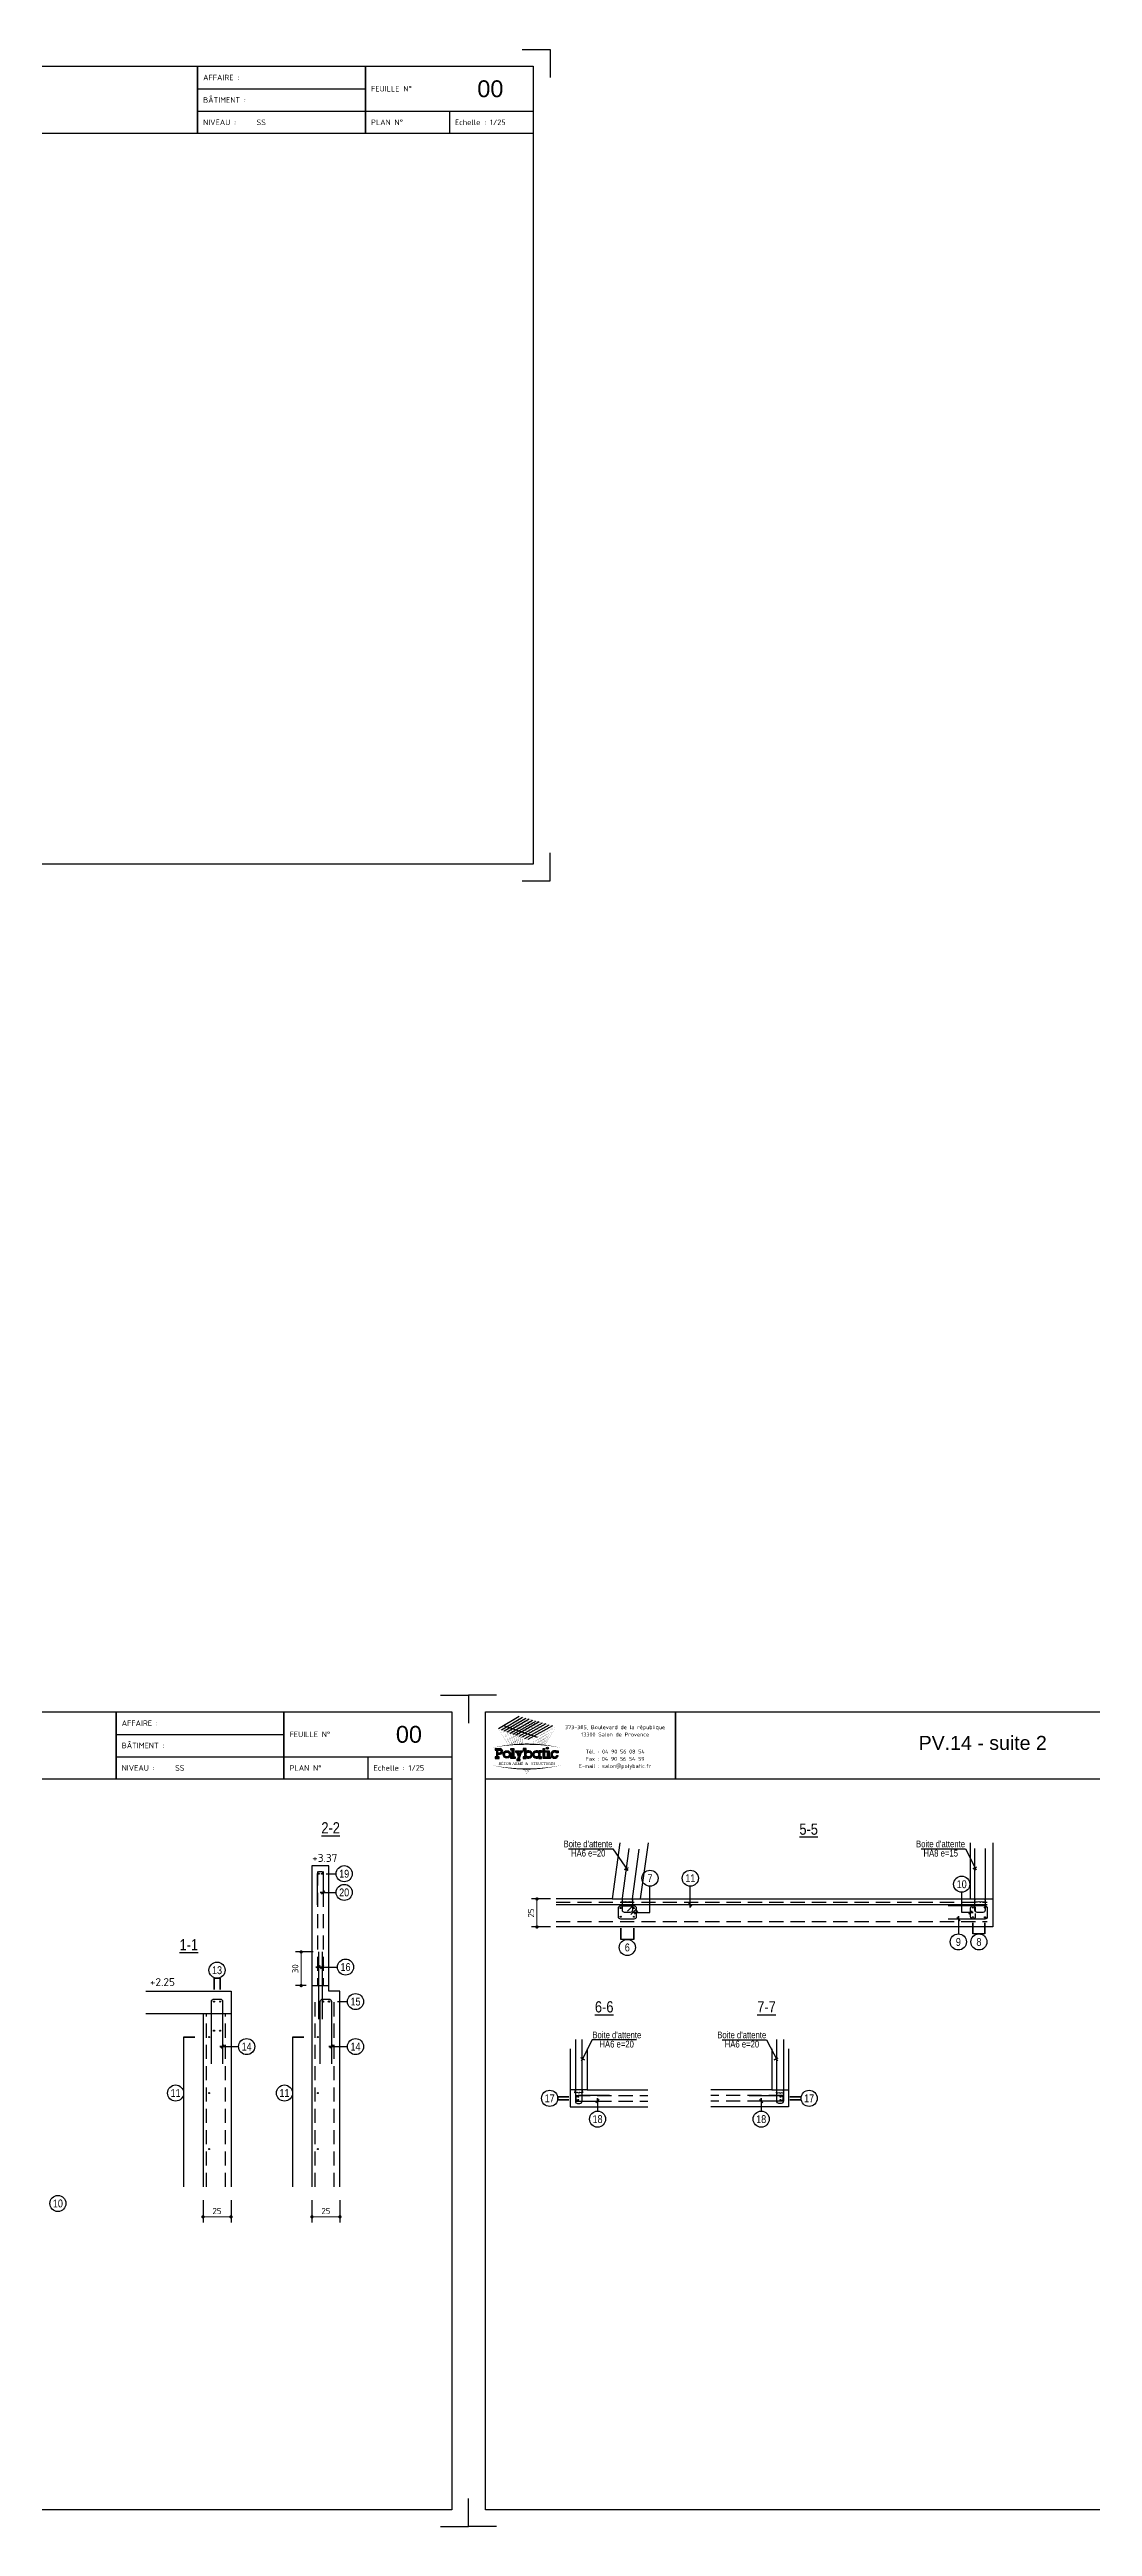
# Model space of a CAD drawing. Extents: x -10329 to 23244, y -15032 to -6928.
# Drawn here: x 15670 to 16602, y -9140 to -6928 of the extents above; entities that cross this region are included whole.
import ezdxf
from ezdxf.enums import TextEntityAlignment as Align

# ---------------------------------------------------------------- set-up
doc = ezdxf.new("R2010")
doc.units = 0
doc.linetypes.add('CACHEX2', pattern=[19.05, 12.7, -6.35])
doc.layers.get('Defpoints').update_dxf_attribs({"color": 53})
for name, color, linetype in [('0101_ARMATURES_REPERAGE_ACIERS', 140, 'Continuous'), ('ARMATURES_ACIERS_FINS', 120, 'Continuous'), ('ARMATURES_ACIERS_FORTS', 150, 'Continuous'), ('ARMATURES_REPERAGE_ACIERS', 7, 'Continuous'), ('ARMATURES_TS', 22, 'CACHEX2'), ('Format A4 - Ech 1.25 - Horizontal$0$PYC-CARTOUCHE', 7, 'Continuous'), ('PYC_Cotation', 11, 'Continuous'), ('PYC_HOZ_BET_VU', 252, 'Continuous'), ('PYC_Texte général', 102, 'Continuous')]:
    doc.layers.add(name, color=color, linetype=linetype)
doc.styles.add('Cotations', font='simplex.shx')
doc.styles.add('Format A3 - Ech 1.25 - Horizontal$0$ARIAL', font='ARIAL.TTF')
doc.styles.add('Format A3 - Ech 1.25 - Horizontal$0$POLYBATIC', font='TIMES.TTF')
doc.styles.add('Format A3 - Ech 1.25 - Horizontal$0$schéma', font='simplex.shx')
doc.styles.add('PYC_Texte_cotations', font='romans.shx')
doc.styles.add('PYC_Texte_Normal', font='ARIALN.TTF')
doc.styles.add('PYC_Texte_Titre1', font='ARIALN.TTF', dxfattribs={"height": 30})
doc.styles.get("Standard").update_dxf_attribs({"font": 'ARIAL.TTF'})
doc.linetypes.add('RBx0.50', pattern='A,0.25,-0.025,["V",Standard,S=0.05,R=0,X=-0.025,Y=-0.05],-0.05,["V",Standard,S=0.05,R=180,X=0.025,Y=0.05],-0.025', length=0.35)
doc.dimstyles.new('PYC-COUPES-25', dxfattribs={"dimscale": 50, "dimtxt": 0.11, "dimasz": 0.06, "dimexe": 0.1, "dimexo": 0.1, "dimgap": 0.05, "dimtad": 3, "dimdec": 1, "dimrnd": 0.5, "dimzin": 9, "dimdsep": 46, "dimtxsty": 'PYC_Texte_cotations', "dimblk1": 'DOT', "dimblk2": 'DOT', "dimsah": 1, "dimcen": 0.09, "dimclrd": 256, "dimclrt": 7, "dimaunit": 2, "dimadec": 1, "dimazin": 0, "dimtfac": 1, "dimtdec": 1, "dimtix": 1, "dimtmove": 2, "dimatfit": 3, "dimldrblk": 'DOT', "dimfxl": 0.3, "dimfxlon": 1, "dimtolj": 1, "dimtzin": 0, "dimlwd": 20, "dimarcsym": 0})

# ---------------------------------------------------------------- blocks, each defined once
blk = doc.blocks.new('_Dot')
at = {"color": 0, "lineweight": -2}
blk.add_line((-0.5, 0), (-1, 0), dxfattribs=at)
at = {"color": 0, "const_width": 0.5}
blk.add_lwpolyline([(-0.25, 0, 1), (0.25, 0, 1)], format="xyb", close=True, dxfattribs=at)
blk = doc.blocks.new('*D74')
at = {"layer": 'Defpoints', "color": 0, "transparency": 16777216}
for p in [(15904.7, -8837.1), (15929.7, -8837.1), (15904.7, -8863.8)]:
    blk.add_point(p, dxfattribs=at)
at = {"layer": 'PYC_Cotation', "color": 0, "lineweight": -2, "transparency": 16777216}
for p, q in [((15904.7, -8848.8), (15904.7, -8868.8)), ((15929.7, -8848.8), (15929.7, -8868.8))]:
    blk.add_line(p, q, dxfattribs=at)
at = {"layer": 'PYC_Cotation', "linetype": 'Continuous', "lineweight": 20, "transparency": 16777216}
blk.add_line((15926.7, -8863.8), (15907.7, -8863.8), dxfattribs=at)
at = {"layer": 'PYC_Cotation', "lineweight": 20, "transparency": 16777216, "xscale": 3, "yscale": 3, "zscale": 3, "rotation": 180}
blk.add_blockref('_Dot', (15904.7, -8863.8), dxfattribs=at)
at = {"layer": 'PYC_Cotation', "lineweight": 20, "transparency": 16777216, "xscale": 3, "yscale": 3, "zscale": 3}
blk.add_blockref('_Dot', (15929.7, -8863.8), dxfattribs=at)
at = {"layer": 'PYC_Cotation', "color": 7, "transparency": 16777216, "insert": (15917.2, -8858.6), "char_height": 5.5, "attachment_point": 5, "style": 'PYC_Texte_cotations'}
blk.add_mtext('\\A1;25', dxfattribs=at)
blk = doc.blocks.new('*D73')
at = {"layer": 'Defpoints', "color": 0, "transparency": 16777216}
for p in [(15807.4, -8837.1), (15832.4, -8837.1), (15807.4, -8863.8)]:
    blk.add_point(p, dxfattribs=at)
at = {"layer": 'PYC_Cotation', "color": 0, "lineweight": -2, "transparency": 16777216}
for p, q in [((15807.4, -8848.8), (15807.4, -8868.8)), ((15832.4, -8848.8), (15832.4, -8868.8))]:
    blk.add_line(p, q, dxfattribs=at)
at = {"layer": 'PYC_Cotation', "linetype": 'Continuous', "lineweight": 20, "transparency": 16777216}
blk.add_line((15829.4, -8863.8), (15810.4, -8863.8), dxfattribs=at)
at = {"layer": 'PYC_Cotation', "lineweight": 20, "transparency": 16777216, "xscale": 3, "yscale": 3, "zscale": 3, "rotation": 180}
blk.add_blockref('_Dot', (15807.4, -8863.8), dxfattribs=at)
at = {"layer": 'PYC_Cotation', "lineweight": 20, "transparency": 16777216, "xscale": 3, "yscale": 3, "zscale": 3}
blk.add_blockref('_Dot', (15832.4, -8863.8), dxfattribs=at)
at = {"layer": 'PYC_Cotation', "color": 7, "transparency": 16777216, "insert": (15819.9, -8858.6), "char_height": 5.5, "attachment_point": 5, "style": 'PYC_Texte_cotations'}
blk.add_mtext('\\A1;25', dxfattribs=at)
blk = doc.blocks.new('*D75')
at = {"layer": 'Defpoints', "color": 0, "transparency": 16777216}
for p in [(16122.9, -8579.9), (16105.8, -8604.9), (16122.9, -8604.9)]:
    blk.add_point(p, dxfattribs=at)
at = {"layer": 'PYC_Cotation', "color": 0, "lineweight": -2, "transparency": 16777216}
for p, q in [((16117.9, -8579.9), (16100.8, -8579.9)), ((16117.9, -8604.9), (16100.8, -8604.9))]:
    blk.add_line(p, q, dxfattribs=at)
at = {"layer": 'PYC_Cotation', "linetype": 'Continuous', "lineweight": 20, "transparency": 16777216}
blk.add_line((16105.8, -8582.9), (16105.8, -8601.9), dxfattribs=at)
at = {"layer": 'PYC_Cotation', "lineweight": 20, "transparency": 16777216, "xscale": 3, "yscale": 3, "zscale": 3}
for p, rotation in [((16105.8, -8579.9), 90), ((16105.8, -8604.9), 270)]:
    blk.add_blockref('_Dot', p, dxfattribs=dict(at, rotation=rotation))
at = {"layer": 'PYC_Cotation', "color": 7, "transparency": 16777216, "insert": (16100.5, -8592.4), "char_height": 5.5, "attachment_point": 5, "rotation": 90, "style": 'PYC_Texte_cotations'}
blk.add_mtext('\\A1;25', dxfattribs=at)
blk = doc.blocks.new('*D139')
at = {"layer": 'Defpoints', "color": 0, "transparency": 16777216}
for p in [(15895.1, -8627.2), (15910.7, -8627.2), (15904.7, -8657.2)]:
    blk.add_point(p, dxfattribs=at)
at = {"layer": 'PYC_Cotation', "color": 0, "lineweight": -2, "transparency": 16777216}
for p, q in [((15905.7, -8627.2), (15890.1, -8627.2)), ((15899.7, -8657.2), (15890.1, -8657.2))]:
    blk.add_line(p, q, dxfattribs=at)
at = {"layer": 'PYC_Cotation', "linetype": 'Continuous', "lineweight": 20, "transparency": 16777216}
blk.add_line((15895.1, -8654.2), (15895.1, -8630.2), dxfattribs=at)
at = {"layer": 'PYC_Cotation', "lineweight": 20, "transparency": 16777216, "xscale": 3, "yscale": 3, "zscale": 3}
for p, rotation in [((15895.1, -8627.2), 90), ((15895.1, -8657.2), 270)]:
    blk.add_blockref('_Dot', p, dxfattribs=dict(at, rotation=rotation))
at = {"layer": 'PYC_Cotation', "color": 7, "transparency": 16777216, "insert": (15889.8, -8642.2), "char_height": 5.5, "attachment_point": 5, "rotation": 90, "style": 'PYC_Texte_cotations'}
blk.add_mtext('\\A1;30', dxfattribs=at)
blk = doc.blocks.new('Format A3 - Ech 1.25 - Horizontal$0$A$C492E529B')
h = blk.add_hatch(color=256)
h.paths.add_polyline_path([(-1.98, 0.1), (-2.08, 0.1), (-2.08, 0.3), (-1.93, 0.3, 1), (-1.93, 0.7), (-2.28, 0.7), (-2.28, 0.6), (-2.18, 0.6), (-2.18, 0.1), (-2.28, 0.1), (-2.28, 0), (-1.98, 0)])
h.paths.add_polyline_path([(-2.08, 0.4), (-2.08, 0.6), (-1.93, 0.6, -1), (-1.93, 0.4)], flags=16)
h = blk.add_hatch(color=256)
h.paths.add_polyline_path([(-1.16, 0.28, 1), (-1.71, 0.28, 1)])
h.paths.add_polyline_path([(-1.61, 0.28, -1), (-1.26, 0.28, -1)], flags=16)
for color, points in [(256, [(-0.94, 0.7), (-1.14, 0.7), (-1.14, 0.6), (-1.04, 0.6), (-1.04, 0.1), (-1.14, 0.1), (-1.14, 0), (-0.84, 0), (-0.84, 0.1), (-0.94, 0.1)]), (256, [(-0.37, 0.45), (-0.27, 0.45), (-0.27, 0.55), (-0.52, 0.55), (-0.52, 0.45), (-0.47, 0.45), (-0.54, 0.25), (-0.61, 0.45), (-0.56, 0.45), (-0.56, 0.55), (-0.82, 0.55), (-0.82, 0.45), (-0.72, 0.45), (-0.6, 0.1), (-0.65, -0.05), (-0.72, -0.05), (-0.72, -0.15), (-0.47, -0.15), (-0.47, -0.05), (-0.54, -0.05)]), (256, [(1.39, 0.55), (1.29, 0.55), (1.29, 0.7), (1.19, 0.7), (1.19, 0.55), (1.09, 0.55), (1.09, 0.45), (1.19, 0.45), (1.19, 0), (1.39, 0), (1.39, 0.1), (1.29, 0.1), (1.29, 0.45), (1.39, 0.45)]), (140, [(1.41, 0.73, 1), (1.56, 0.73, 1)]), (256, [(1.61, 0.55), (1.41, 0.55), (1.41, 0.45), (1.51, 0.45), (1.51, 0.1), (1.41, 0.1), (1.41, 0), (1.71, 0), (1.71, 0.1), (1.61, 0.1)]), (256, [(2.13, 0.4), (2.28, 0.4), (2.28, 0.55), (2.18, 0.55), (2.18, 0.49, 3.359496), (2.27, 0.2), (2.17, 0.2, -3.125802)])]:
    blk.add_hatch(color=color).paths.add_polyline_path(points)
h = blk.add_hatch(color=256)
h.paths.add_polyline_path([(-0.05, 0.49), (-0.05, 0.7), (-0.25, 0.7), (-0.25, 0.6), (-0.15, 0.6), (-0.15, 0.1), (-0.25, 0.1), (-0.25, 0), (-0.05, 0), (-0.05, 0.06, 2.12132)])
h.paths.add_polyline_path([(-0.05, 0.28, -1), (0.3, 0.28, -1)], flags=16)
h = blk.add_hatch(color=256)
h.paths.add_polyline_path([(1.07, 0.1), (0.97, 0.1), (0.97, 0.45), (1.07, 0.45), (1.07, 0.55), (0.87, 0.55), (0.87, 0.49, 2.12132), (0.87, 0.06), (0.87, 0), (1.07, 0)])
h.paths.add_polyline_path([(0.52, 0.28, -1), (0.87, 0.28, -1)], flags=16)
for p, q in [((-0.6, 0.1), (-0.72, 0.45)), ((-0.65, -0.05), (-0.6, 0.1)), ((-0.54, 0.25), (-0.61, 0.45)), ((-0.54, -0.05), (-0.37, 0.45)), ((-0.54, 0.25), (-0.47, 0.45)), ((0.87, 0.55), (0.87, 0.49)), ((1.07, 0.55), (0.87, 0.55)), ((0.87, 0.06), (0.87, 0)), ((0.97, 0.1), (0.97, 0.45)), ((0.97, 0.45), (1.07, 0.45)), ((1.07, 0.1), (0.97, 0.1)), ((1.07, 0.45), (1.07, 0.55)), ((1.07, 0), (1.07, 0.1)), ((2.17, 0.2), (2.27, 0.2)), ((0.87, 0), (1.07, 0))]:
    blk.add_line(p, q)
for points in [[(-2.28, 0.7), (-1.93, 0.7)], [(-2.28, 0.7), (-2.28, 0.6), (-2.18, 0.6), (-2.18, 0.1), (-2.28, 0.1), (-2.28, 0), (-1.98, 0), (-1.98, 0.1), (-2.08, 0.1), (-2.08, 0.3), (-1.93, 0.3)], [(-2.08, 0.4), (-2.08, 0.6), (-1.93, 0.6)], [(-2.08, 0.4), (-1.93, 0.4)], [(-1.14, 0.7), (-0.94, 0.7), (-0.94, 0.1), (-0.84, 0.1), (-0.84, 0), (-1.14, 0), (-1.14, 0.1), (-1.04, 0.1), (-1.04, 0.6), (-1.14, 0.6), (-1.14, 0.7)], [(-0.82, 0.55), (-0.56, 0.55)], [(-0.82, 0.55), (-0.82, 0.45), (-0.72, 0.45)], [(-0.61, 0.45), (-0.56, 0.45), (-0.56, 0.55)], [(-0.52, 0.55), (-0.27, 0.55), (-0.27, 0.45), (-0.37, 0.45)], [(-0.47, 0.45), (-0.52, 0.45), (-0.52, 0.55)], [(-0.25, 0.7), (-0.25, 0.6), (-0.15, 0.6), (-0.15, 0.1), (-0.25, 0.1), (-0.25, 0), (-0.05, 0), (-0.05, 0.06)], [(-0.05, 0.49), (-0.05, 0.7), (-0.25, 0.7)], [(1.09, 0.55), (1.19, 0.55), (1.19, 0.7), (1.29, 0.7), (1.29, 0.55), (1.39, 0.55), (1.39, 0.45), (1.29, 0.45), (1.29, 0.1), (1.39, 0.1), (1.39, 0), (1.19, 0), (1.19, 0.45), (1.09, 0.45)], [(1.09, 0.45), (1.09, 0.55)], [(1.41, 0.45), (1.41, 0.55), (1.61, 0.55), (1.61, 0.1), (1.71, 0.1), (1.71, 0), (1.41, 0), (1.41, 0.1), (1.51, 0.1), (1.51, 0.45), (1.41, 0.45)], [(2.18, 0.49), (2.18, 0.55), (2.28, 0.55), (2.28, 0.4), (2.13, 0.4)], [(-0.65, -0.05), (-0.72, -0.05), (-0.72, -0.15), (-0.47, -0.15), (-0.47, -0.05), (-0.54, -0.05)]]:
    blk.add_lwpolyline(points)
for centre, radius in [((-1.43, 0.28), 0.275), ((-1.43, 0.28), 0.175), ((0.13, 0.28), 0.175), ((0.7, 0.28), 0.175)]:
    blk.add_circle(centre, radius)
at = {"color": 140}
blk.add_circle((1.49, 0.73), 0.075, dxfattribs=at)
for centre, radius, start, end in [((-1.93, 0.5), 0.2, 270, 90), ((-1.93, 0.5), 0.1, 270, 90), ((0.13, 0.28), 0.275, 230.4788, 129.5212), ((0.7, 0.28), 0.275, 50.4788, 309.5212), ((2.01, 0.28), 0.275, 50.4788, 344.1734), ((2.01, 0.28), 0.175, 45.5847, 334.6231)]:
    blk.add_arc(centre, radius, start, end)
blk = doc.blocks.new('Format A3 - Ech 1.25 - Horizontal$0$polybatic')
at = {"color": 140}
for p, q in [((3.76, 2.3), (2.26, 1.4)), ((2.48, 1.33), (4, 2.24)), ((2.69, 1.25), (4.24, 2.17)), ((4.48, 2.1), (2.9, 1.17)), ((3.12, 1.1), (4.73, 2.03)), ((3.33, 1.02), (4.97, 1.96)), ((5.21, 1.9), (3.54, 0.94)), ((3.76, 0.86), (5.45, 1.83)), ((2.64, 1.63), (5.06, 0.8)), ((5.69, 1.76), (3.97, 0.79)), ((4.18, 0.71), (5.93, 1.69)), ((6.17, 1.62), (4.4, 0.63))]:
    blk.add_line(p, q, dxfattribs=at)
for points in [[(2.26, 1.4, 0, 0.02, 0), (3.01, 1.85, 0, 0, 0)], [(2.48, 1.33, 0, 0.02, 0), (3.24, 1.78, 0, 0, 0)], [(3.01, 1.85, 0.02, 0, 0), (3.76, 2.3, 0, 0, 0)], [(4.26, 1.45, 0.02, 0, 0), (3.01, 1.85, 0, 0, 0)], [(3.56, 0.28, 0.0168, 0, 0), (3.01, 1.85, 0, 0, 0)], [(3.81, 1.92, 0, 0.02, 0), (3.13, 1.51, 0, 0, 0)], [(4.47, 1.57, 0.02, 0, 0), (3.2, 1.97, 0, 0, 0)], [(3.68, 0.29, 0.0174, 0, 0), (3.2, 1.97, 0, 0, 0)], [(3.24, 1.78, 0.02, 0, 0), (4, 2.24, 0, 0, 0)], [(4.67, 1.69, 0.02, 0, 0), (3.39, 2.08, 0, 0, 0)], [(3.8, 0.29, 0.018, 0, 0), (3.39, 2.08, 0, 0, 0)], [(3.47, 1.71, 0.02, 0, 0), (4.24, 2.17, 0, 0, 0)], [(4.88, 1.81, 0.02, 0, 0), (3.57, 2.19, 0, 0, 0)], [(3.92, 0.3, 0.0185, 0, 0), (3.57, 2.19, 0, 0, 0)], [(3.69, 1.64, 0.02, 0, 0), (4.48, 2.1, 0, 0, 0)], [(5.09, 1.93, 0.02, 0, 0), (3.76, 2.3, 0, 0, 0)], [(4.02, 0.3, 0.0191, 0, 0), (3.76, 2.3, 0, 0, 0)], [(3.92, 1.56, 0.02, 0, 0), (4.73, 2.03, 0, 0, 0)], [(4.15, 1.49, 0.02, 0, 0), (4.97, 1.96, 0, 0, 0)], [(4.38, 1.42, 0.02, 0, 0), (5.21, 1.9, 0, 0, 0)], [(4.6, 1.35, 0.02, 0, 0), (5.45, 1.83, 0, 0, 0)], [(6.19, 1.43, 0, 0.02, 0), (4.88, 1.81, 0, 0, 0)], [(6.41, 1.55, 0, 0.02, 0), (5.09, 1.93, 0, 0, 0)], [(1.81, 0.03, 0, 0.1, -0.053843), (4.31, 0.3, 0, 0, 0)], [(2.99, 0.23, 0.0142, 0, 0), (2.26, 1.4, 0, 0, 0)], [(3.44, 0.98, 0.02, 0, 0), (2.26, 1.4, 0, 0, 0)], [(3.64, 1.1, 0.02, 0, 0), (2.45, 1.52, 0, 0, 0)], [(3.14, 0.25, 0.0149, 0, 0), (2.45, 1.52, 0, 0, 0)], [(2.45, 1.1, 0, 0.02, 0), (3.13, 1.51, 0, 0, 0)], [(2.63, 0.8, 0, 0.02, 0), (3.25, 1.17, 0, 0, 0)], [(3.85, 1.22, 0.02, 0, 0), (2.64, 1.63, 0, 0, 0)], [(3.29, 0.26, 0.0155, 0, 0), (2.64, 1.63, 0, 0, 0)], [(2.69, 1.25, 0, 0.02, 0), (3.47, 1.71, 0, 0, 0)], [(4.06, 1.34, 0.02, 0, 0), (2.82, 1.74, 0, 0, 0)], [(2.82, 0.5, 0, 0.02, 0), (3.37, 0.83, 0, 0, 0)], [(3.43, 0.27, 0.0162, 0, 0), (2.82, 1.74, 0, 0, 0)], [(2.9, 1.17, 0, 0.02, 0), (3.69, 1.64, 0, 0, 0)], [(3.01, 0.2, 0, 0.02, 0), (3.48, 0.49, 0, 0, 0)], [(3.12, 1.1, 0, 0.02, 0), (3.92, 1.56, 0, 0, 0)], [(3.86, 1.54, 0, 0.02, 0), (3.25, 1.17, 0, 0, 0)], [(3.33, 1.02, 0, 0.02, 0), (4.15, 1.49, 0, 0, 0)], [(3.91, 1.16, 0, 0.02, 0), (3.37, 0.83, 0, 0, 0)], [(4.61, 0.55, 0, 0.02, 0), (3.44, 0.98, 0, 0, 0)], [(3.96, 0.78, 0, 0.02, 0), (3.48, 0.49, 0, 0, 0)], [(3.54, 0.94, 0, 0.02, 0), (4.38, 1.42, 0, 0, 0)], [(4.84, 0.68, 0, 0.02, 0), (3.64, 1.1, 0, 0, 0)], [(3.76, 0.86, 0, 0.02, 0), (4.6, 1.35, 0, 0, 0)], [(5.06, 0.8, 0, 0.02, 0), (3.85, 1.22, 0, 0, 0)], [(4.01, 0.4, 0, 0.00817, 0), (3.84, 0.3, 0, 0.00817, 0)], [(3.97, 0.79, 0, 0.02, 0), (4.83, 1.27, 0, 0, 0)], [(5.29, 0.93, 0, 0.02, 0), (4.06, 1.34, 0, 0, 0)], [(4.18, 0.71, 0, 0.02, 0), (5.06, 1.2, 0, 0, 0)], [(5.51, 1.05, 0, 0.02, 0), (4.26, 1.45, 0, 0, 0)], [(6.81, 0.03, 0, 0.1, 0.053843), (4.31, 0.3, 0, 0, 0)], [(4.4, 0.63, 0, 0.02, 0), (5.28, 1.13, 0, 0, 0)], [(5.74, 1.18, 0, 0.02, 0), (4.47, 1.57, 0, 0, 0)], [(4.58, 0.33, 0, 0.02, 0), (5.4, 0.79, 0, 0, 0)], [(4.58, 0.3, 0.00413, 0, 0), (4.61, 0.55, 0, 0, 0)], [(4.61, 0.55, 0, 0.02, 0), (5.51, 1.05, 0, 0, 0)], [(5.96, 1.3, 0, 0.02, 0), (4.67, 1.69, 0, 0, 0)], [(4.76, 0.3, 0.00596, 0, 0), (4.84, 0.68, 0, 0, 0)], [(4.83, 1.27, 0.02, 0, 0), (5.69, 1.76, 0, 0, 0)], [(4.88, 0.29, 0.00887, 0.02, 0), (5.29, 0.52, 0, 0, 0)], [(4.92, 0.29, 0.00764, 0, 0), (5.06, 0.8, 0, 0, 0)], [(5.06, 1.2, 0.02, 0, 0), (5.93, 1.69, 0, 0, 0)], [(5.06, 0.28, 0.00919, 0, 0), (5.29, 0.93, 0, 0, 0)], [(5.18, 0.25, 0.02, 0, 0), (5.84, 0.61, 0, 0, 0)], [(5.19, 0.27, 0.0106, 0, 0), (5.51, 1.05, 0, 0, 0)], [(5.28, 1.13, 0.02, 0, 0), (6.17, 1.62, 0, 0, 0)], [(5.29, 0.52, 0.02, 0, 0), (6.03, 0.93, 0, 0, 0)], [(5.31, 0.26, 0.0119, 0, 0), (5.74, 1.18, 0, 0, 0)], [(5.4, 0.79, 0.02, 0, 0), (6.22, 1.24, 0, 0, 0)], [(5.42, 0.25, 0.0132, 0, 0), (5.96, 1.3, 0, 0, 0)], [(5.51, 1.05, 0.02, 0, 0), (6.41, 1.55, 0, 0, 0)], [(5.52, 0.24, 0.0143, 0, 0), (6.19, 1.43, 0, 0, 0)], [(5.54, 0.24, 0.00376, 0, 0), (5.65, 0.3, 0, 0, 0)], [(5.61, 0.23, 0.0153, 0, 0), (6.41, 1.55, 0, 0, 0)], [(1.81, -1.23, 0, 0.1, 0.053843), (4.31, -1.5, 0, 0, 0)], [(4.31, -1.9, 0, 0.00488, 0), (4.06, -1.49, 0, 0.00488, 0)], [(4.31, -1.9, 0, 0.00471, 0), (4.09, -1.49, 0, 0.00471, 0)], [(4.31, -1.9, 0, 0.00456, 0), (4.12, -1.49, 0, 0.00456, 0)], [(4.31, -1.9, 0, 0.00441, 0), (4.15, -1.49, 0, 0.00441, 0)], [(4.31, -1.9, 0, 0.00428, 0), (4.17, -1.49, 0, 0.00428, 0)], [(4.31, -1.9, 0, 0.00415, 0), (4.2, -1.49, 0, 0.00415, 0)], [(4.31, -1.9, 0, 0.00403, 0), (4.22, -1.49, 0, 0.00403, 0)], [(4.31, -1.9, 0, 0.00392, 0), (4.24, -1.49, 0, 0.00392, 0)], [(4.31, -1.9, 0, 0.00392, 0), (4.24, -1.49, 0, 0.00392, 0)], [(6.81, -1.23, 0, 0.1, -0.053843), (4.31, -1.5, 0, 0, 0)], [(4.31, -1.9, 0, 0.00381, 0), (4.26, -1.49, 0, 0.00381, 0)], [(4.31, -1.9, 0, 0.00653, 0), (4.36, -1.49, 0, 0.00653, 0)], [(4.31, -1.9, 0, 0.00622, 0), (4.39, -1.49, 0, 0.00622, 0)], [(4.31, -1.9, 0, 0.00593, 0), (4.42, -1.49, 0, 0.00593, 0)], [(4.31, -1.9, 0, 0.00568, 0), (4.45, -1.49, 0, 0.00568, 0)], [(4.31, -1.9, 0, 0.00544, 0), (4.47, -1.49, 0, 0.00544, 0)], [(4.31, -1.9, 0, 0.00522, 0), (4.5, -1.49, 0, 0.00522, 0)], [(4.31, -1.9, 0, 0.00502, 0), (4.52, -1.49, 0, 0.00502, 0)], [(4.31, -1.9, 0, 0.00484, 0), (4.54, -1.49, 0, 0.00484, 0)], [(4.31, -1.9, 0, 0.00467, 0), (4.56, -1.49, 0, 0.00467, 0)]]:
    blk.add_lwpolyline(points, format="xyseb", dxfattribs=at)
at = {"color": 5}
blk.add_blockref('Format A3 - Ech 1.25 - Horizontal$0$A$C492E529B', (4.31, -0.73), dxfattribs=at)
at = {"lineweight": 60, "style": 'Format A3 - Ech 1.25 - Horizontal$0$POLYBATIC'}
for s, p in [('BÉTON ARMÉ', (2.28, -1.2)), ('STRUCTURES', (4.62, -1.2))]:
    blk.add_text(s, height=0.18, dxfattribs=at).set_placement(p)
at = {"color": 140, "style": 'Format A3 - Ech 1.25 - Horizontal$0$POLYBATIC'}
blk.add_text('&', height=0.18, dxfattribs=at).set_placement((4.31, -1.2), align=Align.CENTER)

msp = doc.modelspace()

# ---------------------------------------------------------------- linework, layer by layer
at = {"layer": '0101_ARMATURES_REPERAGE_ACIERS'}
for points in [[(16191.148, -8579.856), (16191.148, -8589.856, -0.41421356), (16189.148, -8591.856), (16184.148, -8591.856, -0.41421356), (16182.148, -8589.856), (16182.148, -8579.244), (16188.241, -8534.658)], [(16506.221, -8534.856), (16506.221, -8589.856, -0.41421356), (16504.221, -8591.856), (16499.221, -8591.856, -0.41421356), (16497.221, -8589.856), (16497.221, -8534.856)], [(16140.098, -8705.425), (16140.098, -8760.425, 0.41421356), (16142.098, -8762.425), (16144.098, -8762.425, 0.41421356), (16146.098, -8760.425), (16146.098, -8705.425)], [(16326.068, -8705.425), (16326.068, -8760.425, -0.41421356), (16324.068, -8762.425), (16322.068, -8762.425, -0.41421356), (16320.068, -8760.425), (16320.068, -8705.425)]]:
    msp.add_lwpolyline(points, format="xyb", dxfattribs=at)
for points in [[(16191.148, -8579.856), (16197.235, -8535.313)], [(16172.907, -8579.856), (16182.148, -8579.856), (16181.694, -8582.578), (16184.483, -8582.578), (16185.538, -8582.142), (16186.648, -8582.627), (16187.759, -8582.142), (16188.814, -8582.579), (16191.602, -8582.579), (16191.148, -8579.856), (16198.144, -8579.856)], [(16493.221, -8579.856), (16497.221, -8579.856), (16496.767, -8582.578), (16499.556, -8582.578), (16500.611, -8582.142), (16501.721, -8582.627), (16502.831, -8582.142), (16503.886, -8582.579), (16506.675, -8582.579), (16506.221, -8579.856), (16513.221, -8579.856)], [(16150.598, -8750.425), (16146.098, -8750.425), (16146.552, -8753.147), (16145.263, -8753.148), (16144.208, -8752.711), (16143.098, -8753.196), (16141.988, -8752.711), (16140.933, -8753.148), (16139.644, -8753.148), (16140.098, -8750.425), (16135.598, -8750.425)], [(16315.568, -8750.425), (16320.068, -8750.425), (16319.615, -8753.147), (16320.903, -8753.148), (16321.958, -8752.711), (16323.068, -8753.196), (16324.179, -8752.711), (16325.234, -8753.148), (16326.522, -8753.148), (16326.068, -8750.425), (16330.568, -8750.425)]]:
    msp.add_lwpolyline(points, dxfattribs=at)
at = {"layer": 'ARMATURES_ACIERS_FINS'}
for points in [[(15909.722, -8585.221), (15909.722, -8557.321, -0.41421356), (15911.822, -8555.221), (15912.622, -8555.221, -0.41421356), (15914.722, -8557.321), (15914.722, -8585.221)], [(16186.698, -8590.725), (16190.941, -8586.483, -0.66817864), (16194.526, -8587.968), (16194.526, -8595.768, -0.41421356), (16192.426, -8597.868), (16180.626, -8597.868, -0.41421356), (16178.526, -8595.768), (16178.526, -8587.968, -0.41421356), (16180.626, -8585.868), (16192.426, -8585.868, -0.66817864), (16193.911, -8589.453), (16189.668, -8593.695)], [(16473.221, -8585.856), (16505.921, -8585.856, -0.41421356), (16508.221, -8588.156), (16508.221, -8595.556, -0.41421356), (16505.921, -8597.856), (16473.221, -8597.856)], [(16497.421, -8592.756), (16497.421, -8595.756, -1), (16493.221, -8595.756), (16493.221, -8587.956, -1), (16497.421, -8587.956), (16497.421, -8590.956)], [(15814.934, -8727.221), (15814.934, -8671.521, -0.41421356), (15817.234, -8669.221), (15822.634, -8669.221, -0.41421356), (15824.934, -8671.521), (15824.934, -8727.221)], [(15912.222, -8727.221), (15912.222, -8671.521, -0.41421356), (15914.522, -8669.221), (15919.922, -8669.221, -0.41421356), (15922.222, -8671.521), (15922.222, -8727.221)], [(16170.598, -8755.425), (16142.698, -8755.425, 0.41421356), (16140.598, -8757.525), (16140.598, -8758.325, 0.41421356), (16142.698, -8760.425), (16170.598, -8760.425)], [(16295.568, -8755.425), (16323.468, -8755.425, -0.41421356), (16325.568, -8757.525), (16325.568, -8758.325, -0.41421356), (16323.468, -8760.425), (16295.568, -8760.425)]]:
    msp.add_lwpolyline(points, format="xyb", dxfattribs=at)
for points in [[(16122.907, -8584.856), (16508.221, -8584.856)], [(15910.722, -8627.221), (15910.722, -8687.221)], [(15913.722, -8627.221), (15913.722, -8687.221)]]:
    msp.add_lwpolyline(points, dxfattribs=at)
for centre, radius in [((15910.822, -8557.321), 0.4), ((15913.622, -8557.321), 0.4), ((16180.626, -8587.968), 0.5), ((16180.626, -8595.768), 0.5), ((16192.426, -8587.968), 0.5), ((16192.426, -8595.768), 0.5), ((16495.321, -8587.456), 0.5), ((16495.321, -8596.256), 0.5), ((16506.121, -8587.456), 0.5), ((16506.121, -8596.256), 0.5), ((15817.234, -8671.521), 0.5), ((15822.634, -8671.521), 0.5), ((15812.834, -8703.221), 0.4), ((15817.234, -8697.521), 0.5), ((15822.634, -8697.521), 0.5), ((15910.122, -8703.221), 0.4), ((15812.834, -8753.221), 0.4), ((15910.122, -8753.221), 0.4), ((16142.698, -8756.525), 0.4), ((16142.698, -8759.325), 0.4), ((16323.468, -8756.525), 0.4), ((16323.468, -8759.325), 0.4), ((15812.834, -8803.221), 0.4), ((15910.122, -8803.221), 0.4)]:
    msp.add_circle(centre, radius, dxfattribs=at)
at = {"layer": 'ARMATURES_ACIERS_FORTS'}
for centre in [(15914.522, -8671.521), (15919.922, -8671.521)]:
    msp.add_circle(centre, 0.6, dxfattribs=at)
at = {"layer": 'ARMATURES_REPERAGE_ACIERS'}
for points in [[(16134.048, -8535.032), (16173.649, -8535.032), (16186.923, -8554.32), (16185.792, -8552.577), (16184.095, -8553.474), (16187.489, -8551.68)], [(16449.055, -8535.032), (16488.657, -8535.032), (16498.351, -8553.831), (16497.221, -8552.088), (16495.524, -8552.985), (16498.918, -8551.191)], [(15917.446, -8557.321), (15926.336, -8557.321)], [(15914.722, -8574.01), (15912.222, -8574.01), (15914.722, -8574.01), (15913.308, -8575.425), (15914.722, -8574.01), (15916.136, -8572.596), (15914.722, -8574.01), (15926.336, -8574.01)], [(16194.526, -8591.868), (16192.026, -8591.868), (16194.526, -8591.868), (16193.112, -8593.282), (16194.526, -8591.868), (16195.94, -8590.454), (16194.526, -8591.868), (16206.787, -8591.868), (16206.787, -8568.555)], [(16242.82, -8584.856), (16242.82, -8587.356), (16242.82, -8584.856), (16244.234, -8586.27), (16242.82, -8584.856), (16241.406, -8583.441), (16242.82, -8584.856), (16242.82, -8568.555)], [(16493.221, -8591.856), (16495.721, -8591.856), (16493.221, -8591.856), (16494.635, -8590.441), (16493.221, -8591.856), (16491.807, -8593.27), (16493.221, -8591.856), (16485.345, -8591.856), (16485.345, -8573.907)], [(16482.349, -8597.856), (16482.349, -8595.356), (16482.349, -8597.856), (16480.935, -8596.441), (16482.349, -8597.856), (16483.763, -8599.27), (16482.349, -8597.856), (16482.349, -8611.048)], [(16506.121, -8611.048), (16506.121, -8601.048), (16506.121, -8611.048), (16495.321, -8611.048), (16495.321, -8601.048), (16495.321, -8611.048)], [(16192.426, -8615.987), (16192.426, -8605.987), (16192.426, -8615.987), (16180.626, -8615.987), (16180.626, -8605.987), (16180.626, -8615.987)], [(15910.722, -8640.701), (15908.222, -8640.701), (15910.722, -8640.701), (15909.308, -8642.115), (15910.722, -8640.701), (15912.136, -8639.286), (15910.722, -8640.701), (15927.54, -8640.701)], [(15913.722, -8640.701), (15911.222, -8640.701), (15913.722, -8640.701), (15912.308, -8642.115), (15913.722, -8640.701), (15915.136, -8639.286), (15913.722, -8640.701), (15927.54, -8640.701)], [(15817.234, -8650.674), (15817.234, -8660.674), (15817.234, -8650.674), (15822.634, -8650.674), (15822.634, -8660.674), (15822.634, -8650.674)], [(15927.571, -8671.521), (15936.461, -8671.521)], [(15790.091, -8703.221), (15790.091, -8837.107)], [(15824.934, -8711.72), (15822.434, -8711.72), (15824.934, -8711.72), (15823.52, -8713.134), (15824.934, -8711.72), (15826.348, -8710.306), (15824.934, -8711.72), (15839.173, -8711.72)], [(15887.379, -8703.221), (15887.379, -8837.107)], [(15922.222, -8711.72), (15919.722, -8711.72), (15922.222, -8711.72), (15920.808, -8713.134), (15922.222, -8711.72), (15923.636, -8710.306), (15922.222, -8711.72), (15936.461, -8711.72)], [(16194.764, -8705.601), (16155.162, -8705.601), (16145.468, -8724.4), (16146.598, -8722.657), (16148.295, -8723.554), (16144.901, -8721.76)], [(16271.403, -8705.601), (16311.005, -8705.601), (16320.699, -8724.4), (16319.568, -8722.657), (16317.871, -8723.554), (16321.266, -8721.76)], [(16124.348, -8759.325), (16134.348, -8759.325), (16124.348, -8759.325), (16124.348, -8756.525), (16134.348, -8756.525), (16124.348, -8756.525)], [(16159.963, -8760.425), (16159.963, -8757.925), (16159.963, -8760.425), (16161.377, -8759.011), (16159.963, -8760.425), (16158.549, -8761.839), (16159.963, -8760.425), (16159.963, -8769.307)], [(16306.203, -8760.425), (16306.203, -8757.925), (16306.203, -8760.425), (16304.789, -8759.011), (16306.203, -8760.425), (16307.618, -8761.839), (16306.203, -8760.425), (16306.203, -8769.307)], [(16341.819, -8759.325), (16331.819, -8759.325), (16341.819, -8759.325), (16341.819, -8756.525), (16331.819, -8756.525), (16341.819, -8756.525)]]:
    msp.add_lwpolyline(points, dxfattribs=at)
for points in [[(15790.091, -8703.221), (15800.091, -8703.221)], [(15887.379, -8703.221), (15897.379, -8703.221)]]:
    msp.add_lwpolyline(points, close=True, dxfattribs=at)
for centre in [(15933.536, -8557.321), (16206.787, -8561.355), (16242.82, -8561.355), (16485.345, -8566.707), (15933.536, -8574.01), (16186.526, -8623.187), (16482.349, -8618.248), (16500.721, -8618.248), (15819.934, -8643.474), (15934.74, -8640.701), (15943.661, -8671.521), (15846.373, -8711.72), (15943.661, -8711.72), (15782.891, -8753.221), (15880.179, -8753.221), (16117.148, -8757.925), (16349.019, -8757.925), (16159.963, -8776.507), (16306.203, -8776.507), (15677.721, -8851.824)]:
    msp.add_circle(centre, 7.2, dxfattribs=at)
at = {"layer": 'ARMATURES_TS'}
for points in [[(15909.722, -8555.221), (15909.722, -8657.221)], [(15914.722, -8555.221), (15914.722, -8657.221)], [(16122.907, -8582.856), (16508.221, -8582.856)], [(16122.907, -8599.856), (16508.221, -8599.856)], [(15907.722, -8837.107), (15907.722, -8667.221)], [(15924.722, -8837.107), (15924.722, -8667.221)], [(15810.434, -8837.107), (15810.434, -8682.221)], [(15827.434, -8837.107), (15827.434, -8682.221)], [(16140.598, -8755.425), (16204.972, -8755.425)], [(16140.598, -8760.425), (16204.972, -8760.425)], [(16325.568, -8755.425), (16261.195, -8755.425)], [(16325.568, -8760.425), (16261.195, -8760.425)]]:
    msp.add_lwpolyline(points, dxfattribs=at)
at = {"layer": 'Format A4 - Ech 1.25 - Horizontal$0$PYC-CARTOUCHE'}
for p, q in [((15802.506, -6963.027), (15952.506, -6963.027)), ((15802.506, -6983.027), (15952.506, -6983.027)), ((15952.506, -6983.027), (16102.506, -6983.027)), ((16027.506, -6983.027), (16027.506, -7003.027)), ((15729.73, -8432.83), (15879.73, -8432.83)), ((15729.73, -8452.83), (15879.73, -8452.83)), ((15879.73, -8452.83), (16029.73, -8452.83)), ((15954.73, -8452.83), (15954.73, -8472.83))]:
    msp.add_line(p, q, dxfattribs=at)
for points in [[(15082.506, -6943.027), (16102.506, -6943.027), (16102.506, -7655.527), (15082.506, -7655.527)], [(15252.506, -6943.027), (15802.506, -6943.027), (15802.506, -7003.027), (15252.506, -7003.027)], [(15802.506, -6943.027), (15952.506, -6943.027), (15952.506, -7003.027), (15802.506, -7003.027)], [(15952.506, -6943.027), (16102.506, -6943.027), (16102.506, -7003.027), (15952.506, -7003.027)], [(15009.73, -8412.83), (16029.73, -8412.83), (16029.73, -9125.33), (15009.73, -9125.33)], [(15179.73, -8412.83), (15729.73, -8412.83), (15729.73, -8472.83), (15179.73, -8472.83)], [(15729.73, -8412.83), (15879.73, -8412.83), (15879.73, -8472.83), (15729.73, -8472.83)], [(15879.73, -8412.83), (16029.73, -8412.83), (16029.73, -8472.83), (15879.73, -8472.83)], [(16059.73, -8412.83), (17079.73, -8412.83), (17079.73, -9125.33), (16059.73, -9125.33)], [(16059.73, -8412.83), (16229.73, -8412.83), (16229.73, -8472.83), (16059.73, -8472.83)], [(16229.73, -8412.83), (16779.73, -8412.83), (16779.73, -8472.83), (16229.73, -8472.83)]]:
    msp.add_lwpolyline(points, close=True, dxfattribs=at)
for points in [[(16092.506, -6928.027), (16117.506, -6928.027), (16117.506, -6953.027)], [(16092.506, -7670.527), (16117.506, -7670.527), (16117.506, -7645.527)], [(16019.73, -8397.83), (16044.73, -8397.83), (16044.73, -8422.83)], [(16069.73, -8397.83), (16044.73, -8397.83), (16044.73, -8422.83)], [(16019.73, -9140.33), (16044.73, -9140.33), (16044.73, -9115.33)], [(16069.73, -9140.33), (16044.73, -9140.33), (16044.73, -9115.33)]]:
    msp.add_lwpolyline(points, dxfattribs=at)
at = {"layer": 'PYC_HOZ_BET_VU'}
msp.add_line((16205.046, -8529.856), (16198.144, -8579.856), dxfattribs=at)
for points in [[(16513.221, -8529.856), (16513.221, -8604.856), (16122.907, -8604.856)], [(16179.809, -8529.856), (16172.907, -8579.856), (16122.907, -8579.856)], [(16198.144, -8579.856), (16493.221, -8579.856), (16493.221, -8529.856)], [(15929.722, -8837.107), (15929.722, -8837.107), (15929.722, -8662.221), (15919.722, -8662.221), (15919.722, -8550.221), (15904.722, -8550.221), (15904.722, -8837.107)], [(15756.252, -8662.221), (15832.434, -8662.221), (15832.434, -8837.107)], [(15756.252, -8682.221), (15807.434, -8682.221), (15807.434, -8837.107)], [(16135.598, -8713.604), (16135.598, -8765.425), (16204.972, -8765.425)], [(16150.598, -8713.604), (16150.598, -8750.425), (16204.972, -8750.425)], [(16330.568, -8713.604), (16330.568, -8765.425), (16261.195, -8765.425)], [(16315.568, -8713.604), (16315.568, -8750.425), (16261.195, -8750.425)]]:
    msp.add_lwpolyline(points, dxfattribs=at)
at = {"layer": 'PYC_HOZ_BET_VU', "linetype": 'RBx0.50', "ltscale": 50}
for points in [[(16172.907, -8579.856), (16198.144, -8579.856)], [(16493.221, -8579.856), (16513.221, -8579.856)], [(15807.434, -8682.221), (15832.434, -8682.221)]]:
    msp.add_lwpolyline(points, dxfattribs=at)
at = {"layer": 'PYC_HOZ_BET_VU', "linetype": 'RBx0.50', "ltscale": 25}
msp.add_lwpolyline([(15904.722, -8657.221), (15919.722, -8657.221)], dxfattribs=at)
at = {"layer": 'PYC_HOZ_BET_VU', "linetype": 'RBx0.50', "ltscale": 30}
for points in [[(16150.598, -8750.425), (16135.598, -8750.425)], [(16315.568, -8750.425), (16330.568, -8750.425)]]:
    msp.add_lwpolyline(points, dxfattribs=at)

# ---------------------------------------------------------------- block references
at = {"layer": 'Format A4 - Ech 1.25 - Horizontal$0$PYC-CARTOUCHE', "xscale": 12.375, "yscale": 12.375, "zscale": 12.375}
msp.add_blockref('Format A3 - Ech 1.25 - Horizontal$0$polybatic', (16043.329, -8445.257), dxfattribs=at)

# ---------------------------------------------------------------- texts
at = {"layer": 'ARMATURES_REPERAGE_ACIERS', "style": 'PYC_Texte_Normal'}
for s, height, p in [("Boite d'attente", 6, (16151.43, -8530.711)), ('HA6 e=20', 6, (16151.613, -8538.955)), ("Boite d'attente", 6, (16466.438, -8530.711)), ('HA8 e=15', 6, (16466.621, -8538.955)), ('19', 7, (15933.536, -8557.321)), ('7', 7, (16206.787, -8561.355)), ('11', 7, (16242.82, -8561.355)), ('20', 7, (15933.536, -8574.01)), ('10', 7, (16485.345, -8566.707)), ('6', 7, (16186.526, -8623.187)), ('9', 7, (16482.349, -8618.248)), ('8', 7, (16500.721, -8618.248)), ('13', 7, (15819.934, -8643.474)), ('16', 7, (15934.74, -8640.701)), ('15', 7, (15943.661, -8671.521)), ('14', 7, (15846.373, -8711.72)), ('14', 7, (15943.661, -8711.72)), ("Boite d'attente", 6, (16177.172, -8701.28)), ('HA6 e=20', 6, (16177.01, -8709.524)), ("Boite d'attente", 6, (16288.785, -8701.28)), ('HA6 e=20', 6, (16288.968, -8709.524)), ('11', 7, (15782.891, -8753.221)), ('11', 7, (15880.179, -8753.221)), ('17', 7, (16117.157, -8757.925)), ('17', 7, (16349.019, -8757.925)), ('18', 7, (16159.973, -8776.507)), ('18', 7, (16306.203, -8776.507)), ('10', 7, (15677.721, -8851.824))]:
    msp.add_text(s, height=height, dxfattribs=at).set_placement(p, align=Align.MIDDLE_CENTER)
at = {"layer": 'Format A4 - Ech 1.25 - Horizontal$0$PYC-CARTOUCHE'}
for s, height, style, p in [('AFFAIRE :', 5, 'Format A3 - Ech 1.25 - Horizontal$0$schéma', (15807.506, -6955.527)), ('FEUILLE N°', 5, 'Format A3 - Ech 1.25 - Horizontal$0$schéma', (15957.506, -6965.527)), ('00', 15, 'Format A3 - Ech 1.25 - Horizontal$0$ARIAL', (16052.506, -6970.527)), ('BÂTIMENT :', 5, 'Format A3 - Ech 1.25 - Horizontal$0$schéma', (15807.506, -6975.527)), ('NIVEAU :', 5, 'Format A3 - Ech 1.25 - Horizontal$0$schéma', (15807.506, -6995.527)), ('SS', 5, 'Format A3 - Ech 1.25 - Horizontal$0$schéma', (15855.207, -6995.527)), ('PLAN N°', 5, 'Format A3 - Ech 1.25 - Horizontal$0$schéma', (15957.506, -6995.527)), ('Echelle : 1/25', 5, 'Format A3 - Ech 1.25 - Horizontal$0$schéma', (16032.506, -6995.527)), ('AFFAIRE :', 5, 'Format A3 - Ech 1.25 - Horizontal$0$schéma', (15734.73, -8425.33)), ('00', 15, 'Format A3 - Ech 1.25 - Horizontal$0$ARIAL', (15979.73, -8440.33)), ('BÂTIMENT :', 5, 'Format A3 - Ech 1.25 - Horizontal$0$schéma', (15734.73, -8445.33)), ('FEUILLE N°', 5, 'Format A3 - Ech 1.25 - Horizontal$0$schéma', (15884.73, -8435.33)), ('NIVEAU :', 5, 'Format A3 - Ech 1.25 - Horizontal$0$schéma', (15734.73, -8465.33)), ('SS', 5, 'Format A3 - Ech 1.25 - Horizontal$0$schéma', (15782.431, -8465.33)), ('PLAN N°', 5, 'Format A3 - Ech 1.25 - Horizontal$0$schéma', (15884.73, -8465.33)), ('Echelle : 1/25', 5, 'Format A3 - Ech 1.25 - Horizontal$0$schéma', (15959.73, -8465.33))]:
    msp.add_text(s, height=height, dxfattribs=dict(at, style=style)).set_placement(p)
for s, height, style, p in [('373-385, Boulevard de la république', 3.5, 'Format A3 - Ech 1.25 - Horizontal$0$schéma', (16175.635, -8428.234)), ('13300 Salon de Provence', 3.5, 'Format A3 - Ech 1.25 - Horizontal$0$schéma', (16175.635, -8434.707)), ('Tél. : 04 90 56 08 54', 3.5, 'Format A3 - Ech 1.25 - Horizontal$0$schéma', (16175.635, -8449.996)), ('PV.14 - suite 2', 12.5, 'Format A3 - Ech 1.25 - Horizontal$0$ARIAL', (16504.135, -8446.705)), ('E-mail : salon@polybatic.fr', 3.5, 'Format A3 - Ech 1.25 - Horizontal$0$schéma', (16175.635, -8462.943)), ('Fax : 04 90 56 54 59', 3.5, 'Format A3 - Ech 1.25 - Horizontal$0$schéma', (16175.635, -8456.47))]:
    msp.add_text(s, height=height, dxfattribs=dict(at, style=style)).set_placement(p, align=Align.CENTER)
at = {"layer": 'PYC_Texte général', "linetype": 'Continuous', "style": 'PYC_Texte_Titre1'}
for s, p in [('%%U2-2', (15921.42, -8516.35)), ('%%U5-5', (16348.603, -8517.486)), ('%%U1-1', (15794.697, -8620.762)), ('%%U6-6', (16165.875, -8676.243)), ('%%U7-7', (16310.957, -8676.243))]:
    msp.add_text(s, height=10, dxfattribs=at).set_placement(p, align=Align.MIDDLE_CENTER)
at = {"layer": 'PYC_Texte général', "style": 'Cotations'}
for s, rotation, p in [('+3.37', 0.00032, (15904.957, -8546.768)), ('+2.25', 359.99968, (15759.939, -8657.577))]:
    msp.add_text(s, height=7, rotation=rotation, dxfattribs=at).set_placement(p)

# ---------------------------------------------------------------- dimensions: what is measured, and where the dimension line sits
at = {"layer": 'PYC_Cotation'}
for base, p1, p2, angle, picture, middle in [((16105.796, -8604.856), (16122.907, -8579.856), (16122.907, -8604.856), 90, '*D75', (16100.546, -8592.356)), ((15895.072, -8627.221), (15904.722, -8657.221), (15910.722, -8627.221), 90, '*D139', (15889.822, -8642.221)), ((15807.434, -8863.836), (15832.434, -8837.107), (15807.434, -8837.107), 180, '*D73', (15819.934, -8858.586)), ((15904.722, -8863.836), (15929.722, -8837.107), (15904.722, -8837.107), 180, '*D74', (15917.222, -8858.586))]:
    dim = msp.add_linear_dim(base=base, p1=p1, p2=p2, angle=angle, dimstyle='PYC-COUPES-25', dxfattribs=at)
    dim.commit()
    dim.dimension.update_dxf_attribs({"geometry": picture, "text_midpoint": middle})

doc.saveas('drawing.dxf')
